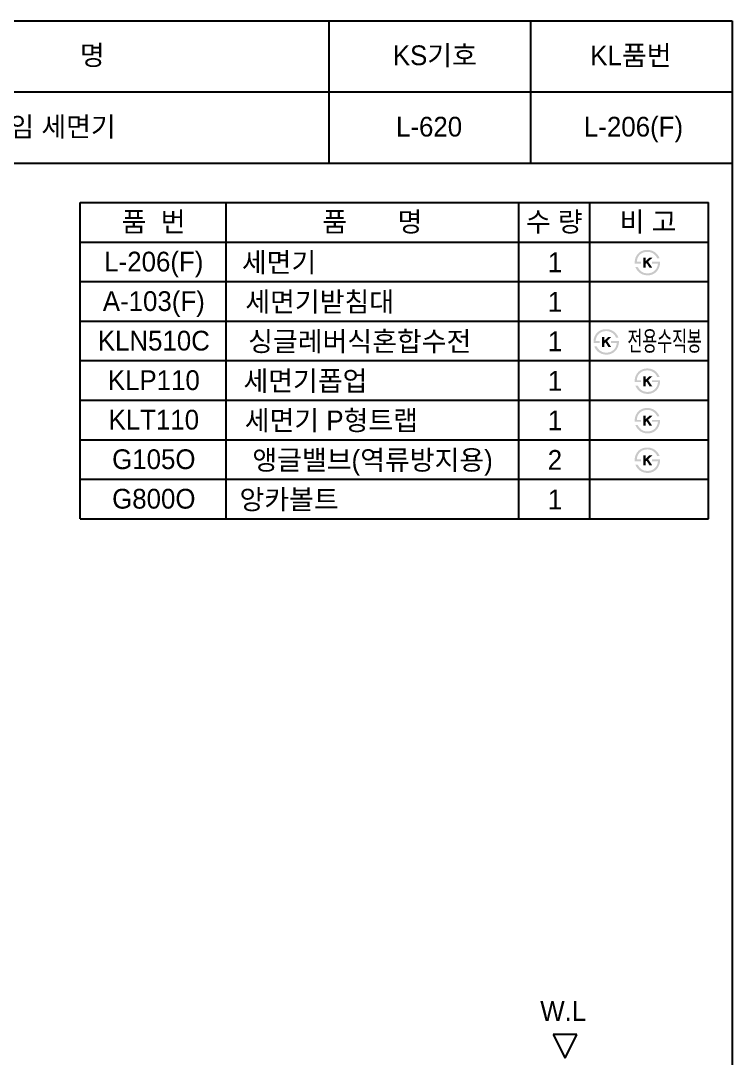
# Model space of a CAD drawing. Header units: millimetres. Extents: x 0 to 5811, y -67 to 2530.
# Drawn here: x 2911 to 3811, y 1217 to 2530 of the extents above; entities that cross this region are included whole.
import ezdxf
from ezdxf.enums import TextEntityAlignment as Align

# ---------------------------------------------------------------- set-up
doc = ezdxf.new("R2010")
doc.units = ezdxf.units.MM
for name, color, linetype in [('TEXT', 7, 'Continuous'), ('도각라인', 255, 'Continuous'), ('외형선', 3, 'Continuous')]:
    doc.layers.add(name, color=color, linetype=linetype)
doc.styles.add('타이틀', font='H2GTRM.TTF', dxfattribs={"height": 25})

msp = doc.modelspace()

# ---------------------------------------------------------------- hatches: boundary and pattern name
at = {"layer": 'TEXT'}
for points in [[(3688, 2222.8), (3687.9, 2223.2), (3687.9, 2223.6), (3687.9, 2224), (3687.9, 2224.4), (3688, 2224.8), (3688, 2225.2), (3688, 2225.6), (3688.1, 2226), (3688.1, 2226.4), (3688.2, 2226.8), (3688.2, 2227.2), (3688.3, 2227.6), (3688.4, 2228), (3688.5, 2228.4), (3688.6, 2228.8), (3688.7, 2229.1), (3688.8, 2229.5), (3688.9, 2229.9), (3689.1, 2230.3), (3689.2, 2230.6), (3689.4, 2231), (3689.5, 2231.4), (3689.7, 2231.7), (3689.9, 2232.1), (3690.1, 2232.4), (3690.3, 2232.7), (3690.5, 2233.1), (3690.7, 2233.4), (3690.9, 2233.7), (3691.1, 2234), (3691.4, 2234.3), (3691.9, 2234.9), (3692.1, 2235.2), (3692.4, 2235.5), (3692.7, 2235.8), (3693, 2236.1), (3693.3, 2236.4), (3693.6, 2236.6), (3693.9, 2236.9), (3694.2, 2237.1), (3694.5, 2237.4), (3694.9, 2237.6), (3695.2, 2237.8), (3695.6, 2238), (3695.9, 2238.2), (3696.3, 2238.4), (3696.6, 2238.6), (3697, 2238.7), (3697.4, 2238.9), (3697.9, 2239.1), (3698.3, 2239.2), (3698.7, 2239.4), (3699.1, 2239.5), (3699.6, 2239.6), (3700, 2239.7), (3700.5, 2239.8), (3700.9, 2239.9), (3701.4, 2239.9), (3701.9, 2240), (3702.3, 2240), (3702.8, 2240.1), (3703.3, 2240.1), (3703.8, 2240.1), (3704.6, 2240.1), (3704.9, 2240.1), (3705.3, 2240), (3705.7, 2240), (3706, 2240), (3706.4, 2239.9), (3706.8, 2239.9), (3707.1, 2239.8), (3707.5, 2239.7), (3707.8, 2239.7), (3708.1, 2239.6), (3708.5, 2239.5), (3708.8, 2239.4), (3709.1, 2239.3), (3709.5, 2239.2), (3709.8, 2239.1), (3710.1, 2239), (3710.4, 2238.9), (3710.7, 2238.7), (3711, 2238.6), (3711.3, 2238.5), (3711.6, 2238.3), (3711.9, 2238.2), (3712.2, 2238), (3712.5, 2237.8), (3712.8, 2237.7), (3713.1, 2237.5), (3713.4, 2237.3), (3713.6, 2237.1), (3713.9, 2236.9), (3714.2, 2236.7), (3714.6, 2236.4), (3715, 2236), (3715.4, 2235.6), (3715.8, 2235.2), (3716.1, 2234.8), (3716.5, 2234.4), (3716.8, 2234), (3717.2, 2233.6), (3717.5, 2233.1), (3717.8, 2232.6), (3718.1, 2232.2), (3718.4, 2231.7), (3718.7, 2231.1), (3718.9, 2230.6), (3719.2, 2230.1), (3719.4, 2229.5), (3719.4, 2229.5), (3716.3, 2229.5), (3716.3, 2229.5), (3716.2, 2229.7), (3716.2, 2229.9), (3716.1, 2230.1), (3716, 2230.2), (3715.9, 2230.4), (3715.9, 2230.6), (3715.8, 2230.7), (3715.7, 2230.9), (3715.6, 2231.1), (3715.5, 2231.2), (3715.4, 2231.4), (3715.3, 2231.6), (3715.2, 2231.7), (3715.1, 2231.9), (3715, 2232.1), (3714.8, 2232.2), (3714.7, 2232.4), (3714.6, 2232.6), (3714.3, 2232.9), (3714.1, 2233.2), (3713.8, 2233.5), (3713.4, 2233.8), (3713.1, 2234.1), (3712.8, 2234.4), (3712.4, 2234.7), (3712.2, 2234.9), (3712, 2235.1), (3711.7, 2235.2), (3711.5, 2235.4), (3711.2, 2235.5), (3711, 2235.7), (3710.8, 2235.8), (3710.5, 2236), (3710.3, 2236.1), (3710, 2236.2), (3709.8, 2236.4), (3709.5, 2236.5), (3709.3, 2236.6), (3709, 2236.7), (3708.8, 2236.8), (3708.5, 2236.9), (3708.2, 2237), (3708, 2237), (3707.7, 2237.1), (3707.4, 2237.2), (3707.2, 2237.3), (3706.9, 2237.3), (3706.6, 2237.4), (3706.3, 2237.4), (3706.1, 2237.5), (3705.8, 2237.5), (3705.5, 2237.5), (3705.2, 2237.6), (3704.9, 2237.6), (3704.7, 2237.6), (3704.4, 2237.6), (3704.1, 2237.6), (3703.7, 2237.6), (3703.4, 2237.6), (3703.1, 2237.6), (3702.7, 2237.5), (3702.4, 2237.5), (3702.1, 2237.5), (3701.7, 2237.4), (3701.4, 2237.4), (3701.1, 2237.3), (3700.8, 2237.3), (3700.5, 2237.2), (3700.2, 2237.1), (3699.9, 2237), (3699.6, 2237), (3699.3, 2236.9), (3699, 2236.8), (3698.7, 2236.7), (3698.4, 2236.5), (3698.1, 2236.4), (3697.8, 2236.3), (3697.6, 2236.2), (3697.3, 2236), (3697, 2235.9), (3696.8, 2235.7), (3696.5, 2235.6), (3696.3, 2235.4), (3696, 2235.2), (3695.8, 2235), (3695.5, 2234.9), (3695.3, 2234.7), (3695, 2234.5), (3694.8, 2234.3), (3694.6, 2234), (3694.3, 2233.8), (3694.1, 2233.6), (3693.9, 2233.4), (3693.7, 2233.1), (3693.5, 2232.9), (3693.3, 2232.6), (3693.1, 2232.4), (3693, 2232.1), (3692.8, 2231.9), (3692.6, 2231.6), (3692.5, 2231.4), (3692.3, 2231.1), (3692.2, 2230.8), (3692, 2230.5), (3691.9, 2230.3), (3691.8, 2230), (3691.6, 2229.7), (3691.5, 2229.4), (3691.4, 2229.1), (3691.3, 2228.8), (3691.2, 2228.5), (3691.2, 2228.2), (3691.1, 2227.8), (3691, 2227.5), (3691, 2227.2), (3690.9, 2226.9), (3690.8, 2226.5), (3690.8, 2226.2), (3690.8, 2225.8), (3690.7, 2225.5), (3690.7, 2225.1), (3690.7, 2225.1), (3695.9, 2225.1), (3695.9, 2225.1), (3695.9, 2225.1), (3695.9, 2222.8), (3695.9, 2222.8), (3695.9, 2222.8), (3688, 2222.8)], [(3720.1, 2225.1), (3720.1, 2224.7), (3720.1, 2224.3), (3720.1, 2223.8), (3720.1, 2223.4), (3720.1, 2223), (3720, 2222.5), (3720, 2222.1), (3719.9, 2221.7), (3719.8, 2221.3), (3719.8, 2220.9), (3719.7, 2220.4), (3719.6, 2220), (3719.5, 2219.6), (3719.3, 2219.2), (3719.2, 2218.8), (3719.1, 2218.4), (3718.9, 2218), (3718.8, 2217.6), (3718.6, 2217.3), (3718.5, 2216.9), (3718.3, 2216.5), (3718.1, 2216.2), (3717.9, 2215.8), (3717.7, 2215.5), (3717.5, 2215.1), (3717.3, 2214.8), (3717.1, 2214.5), (3716.9, 2214.2), (3716.6, 2213.8), (3716.4, 2213.5), (3716.2, 2213.2), (3715.9, 2212.9), (3715.6, 2212.6), (3715.4, 2212.4), (3715.1, 2212.1), (3714.8, 2211.8), (3714.5, 2211.6), (3714.2, 2211.3), (3713.9, 2211.1), (3713.6, 2210.8), (3713.3, 2210.6), (3712.9, 2210.4), (3712.6, 2210.2), (3712.3, 2210), (3712, 2209.8), (3711.6, 2209.6), (3711.3, 2209.4), (3710.9, 2209.3), (3710.5, 2209.1), (3710.2, 2209), (3709.8, 2208.8), (3709.4, 2208.7), (3709, 2208.6), (3708.7, 2208.5), (3708.3, 2208.4), (3707.9, 2208.3), (3707.5, 2208.2), (3707.1, 2208.1), (3706.7, 2208.1), (3706.3, 2208), (3705.9, 2208), (3705.5, 2208), (3705.1, 2207.9), (3704.7, 2207.9), (3704, 2207.9), (3703.4, 2208), (3702.7, 2208), (3702.1, 2208.1), (3701.5, 2208.2), (3701.2, 2208.2), (3700.9, 2208.3), (3700.5, 2208.3), (3700.2, 2208.4), (3700, 2208.5), (3699.7, 2208.6), (3699.4, 2208.6), (3699.1, 2208.7), (3698.8, 2208.8), (3698.5, 2208.9), (3698.2, 2209), (3697.9, 2209.1), (3697.7, 2209.2), (3697.4, 2209.4), (3697.1, 2209.5), (3696.8, 2209.6), (3696.6, 2209.7), (3696.3, 2209.9), (3696, 2210), (3695.8, 2210.2), (3695.5, 2210.3), (3695, 2210.7), (3694.7, 2210.8), (3694.5, 2211), (3694.2, 2211.2), (3694, 2211.4), (3693.7, 2211.6), (3693.5, 2211.8), (3693.3, 2212), (3693, 2212.2), (3692.8, 2212.5), (3692.6, 2212.7), (3692.4, 2212.9), (3692.1, 2213.1), (3691.9, 2213.4), (3691.7, 2213.6), (3691.5, 2213.9), (3691.3, 2214.1), (3691.1, 2214.4), (3690.9, 2214.6), (3690.8, 2214.9), (3690.6, 2215.2), (3690.4, 2215.5), (3690.2, 2215.7), (3690.1, 2216), (3689.9, 2216.3), (3689.7, 2216.6), (3689.6, 2216.9), (3689.4, 2217.2), (3689.1, 2217.8), (3688.9, 2218.5), (3688.9, 2218.5), (3691.8, 2218.5), (3691.8, 2218.5), (3692, 2218.1), (3692.3, 2217.6), (3692.5, 2217.2), (3692.8, 2216.9), (3693, 2216.5), (3693.3, 2216.1), (3693.5, 2215.8), (3693.8, 2215.4), (3694.1, 2215.1), (3694.3, 2214.8), (3694.6, 2214.5), (3694.9, 2214.2), (3695.2, 2213.9), (3695.5, 2213.6), (3695.8, 2213.3), (3696.1, 2213.1), (3696.3, 2212.9), (3696.5, 2212.7), (3696.8, 2212.6), (3697, 2212.4), (3697.2, 2212.3), (3697.5, 2212.1), (3697.7, 2212), (3698, 2211.9), (3698.2, 2211.7), (3698.5, 2211.6), (3698.7, 2211.5), (3699, 2211.4), (3699.2, 2211.3), (3699.5, 2211.2), (3699.8, 2211.1), (3700, 2211), (3700.3, 2211), (3700.6, 2210.9), (3700.9, 2210.8), (3701.1, 2210.8), (3701.4, 2210.7), (3701.7, 2210.7), (3702, 2210.6), (3702.3, 2210.6), (3702.6, 2210.6), (3702.9, 2210.5), (3703.2, 2210.5), (3703.5, 2210.5), (3703.8, 2210.5), (3704.1, 2210.5), (3704.4, 2210.5), (3705.3, 2210.5), (3705.5, 2210.6), (3705.8, 2210.6), (3706.1, 2210.6), (3706.3, 2210.6), (3706.6, 2210.7), (3706.9, 2210.7), (3707.1, 2210.8), (3707.4, 2210.8), (3707.6, 2210.9), (3707.9, 2210.9), (3708.2, 2211), (3708.4, 2211.1), (3708.7, 2211.2), (3708.9, 2211.2), (3709.2, 2211.3), (3709.4, 2211.4), (3709.7, 2211.5), (3709.9, 2211.6), (3710.1, 2211.8), (3710.4, 2211.9), (3710.6, 2212), (3710.9, 2212.1), (3711.1, 2212.3), (3711.3, 2212.4), (3711.6, 2212.6), (3711.8, 2212.7), (3712, 2212.9), (3712.2, 2213), (3712.5, 2213.2), (3712.7, 2213.4), (3712.9, 2213.6), (3713.2, 2213.8), (3713.4, 2214), (3713.7, 2214.3), (3713.9, 2214.5), (3714.1, 2214.8), (3714.3, 2215), (3714.5, 2215.3), (3714.7, 2215.5), (3714.9, 2215.8), (3715.1, 2216), (3715.3, 2216.3), (3715.5, 2216.6), (3715.6, 2216.9), (3715.8, 2217.2), (3715.9, 2217.4), (3716.1, 2217.7), (3716.2, 2218), (3716.3, 2218.3), (3716.5, 2218.7), (3716.6, 2219), (3716.7, 2219.3), (3716.8, 2219.6), (3716.9, 2220), (3716.9, 2220.3), (3717, 2220.6), (3717.1, 2221), (3717.2, 2221.3), (3717.2, 2221.7), (3717.3, 2222.1), (3717.3, 2222.4), (3717.3, 2222.8), (3717.3, 2222.8), (3709.9, 2222.8), (3709.9, 2222.8), (3709.9, 2222.8), (3709.9, 2225.1), (3709.9, 2225.1), (3709.9, 2225.1), (3720.1, 2225.1)], [(3701.7, 2225.8), (3706.5, 2230.2), (3710.4, 2230.2), (3705, 2225.2), (3710.1, 2217.7), (3706.7, 2217.7), (3703.1, 2223.4), (3701.7, 2222.2), (3701.7, 2217.7), (3698.8, 2217.7), (3698.8, 2230.3), (3701.7, 2230.3)], [(3635.9, 2122.5), (3635.9, 2122.9), (3635.9, 2123.3), (3635.9, 2123.7), (3635.9, 2124.1), (3635.9, 2124.5), (3635.9, 2124.9), (3636, 2125.3), (3636, 2125.7), (3636, 2126.1), (3636.1, 2126.5), (3636.2, 2126.9), (3636.2, 2127.3), (3636.3, 2127.7), (3636.4, 2128.1), (3636.5, 2128.5), (3636.6, 2128.8), (3636.8, 2129.2), (3636.9, 2129.6), (3637, 2130), (3637.2, 2130.4), (3637.3, 2130.7), (3637.5, 2131.1), (3637.7, 2131.4), (3637.8, 2131.8), (3638, 2132.1), (3638.2, 2132.5), (3638.4, 2132.8), (3638.6, 2133.1), (3638.8, 2133.4), (3639.1, 2133.7), (3639.3, 2134), (3639.8, 2134.6), (3640.1, 2135), (3640.4, 2135.2), (3640.6, 2135.5), (3640.9, 2135.8), (3641.2, 2136.1), (3641.5, 2136.3), (3641.8, 2136.6), (3642.2, 2136.8), (3642.5, 2137.1), (3642.8, 2137.3), (3643.2, 2137.5), (3643.5, 2137.7), (3643.9, 2137.9), (3644.2, 2138.1), (3644.6, 2138.3), (3645, 2138.5), (3645.4, 2138.6), (3645.8, 2138.8), (3646.2, 2138.9), (3646.7, 2139.1), (3647.1, 2139.2), (3647.5, 2139.3), (3648, 2139.4), (3648.4, 2139.5), (3648.9, 2139.6), (3649.3, 2139.6), (3649.8, 2139.7), (3650.3, 2139.7), (3650.8, 2139.8), (3651.3, 2139.8), (3651.8, 2139.8), (3652.5, 2139.8), (3652.9, 2139.8), (3653.3, 2139.7), (3653.6, 2139.7), (3654, 2139.7), (3654.4, 2139.6), (3654.7, 2139.6), (3655.1, 2139.5), (3655.4, 2139.4), (3655.8, 2139.4), (3656.1, 2139.3), (3656.4, 2139.2), (3656.8, 2139.1), (3657.1, 2139), (3657.4, 2138.9), (3657.7, 2138.8), (3658.1, 2138.7), (3658.4, 2138.6), (3658.7, 2138.4), (3659, 2138.3), (3659.3, 2138.2), (3659.6, 2138), (3659.9, 2137.9), (3660.2, 2137.7), (3660.5, 2137.5), (3660.8, 2137.4), (3661, 2137.2), (3661.3, 2137), (3661.6, 2136.8), (3661.9, 2136.6), (3662.1, 2136.4), (3662.5, 2136.1), (3662.9, 2135.7), (3663.3, 2135.3), (3663.7, 2134.9), (3664.1, 2134.5), (3664.5, 2134.1), (3664.8, 2133.7), (3665.1, 2133.3), (3665.5, 2132.8), (3665.8, 2132.3), (3666.1, 2131.9), (3666.3, 2131.4), (3666.6, 2130.9), (3666.9, 2130.3), (3667.1, 2129.8), (3667.3, 2129.2), (3667.3, 2129.2), (3664.2, 2129.2), (3664.2, 2129.2), (3664.2, 2129.4), (3664.1, 2129.6), (3664, 2129.8), (3664, 2129.9), (3663.9, 2130.1), (3663.8, 2130.3), (3663.7, 2130.5), (3663.6, 2130.6), (3663.5, 2130.8), (3663.5, 2131), (3663.4, 2131.1), (3663.2, 2131.3), (3663.1, 2131.5), (3663, 2131.6), (3662.9, 2131.8), (3662.8, 2131.9), (3662.7, 2132.1), (3662.5, 2132.3), (3662.3, 2132.6), (3662, 2132.9), (3661.7, 2133.2), (3661.4, 2133.5), (3661.1, 2133.8), (3660.7, 2134.1), (3660.4, 2134.4), (3660.1, 2134.6), (3659.9, 2134.8), (3659.7, 2134.9), (3659.4, 2135.1), (3659.2, 2135.3), (3659, 2135.4), (3658.7, 2135.5), (3658.5, 2135.7), (3658.2, 2135.8), (3658, 2135.9), (3657.7, 2136.1), (3657.5, 2136.2), (3657.2, 2136.3), (3657, 2136.4), (3656.7, 2136.5), (3656.4, 2136.6), (3656.2, 2136.7), (3655.9, 2136.8), (3655.7, 2136.8), (3655.4, 2136.9), (3655.1, 2137), (3654.8, 2137), (3654.6, 2137.1), (3654.3, 2137.1), (3654, 2137.2), (3653.7, 2137.2), (3653.5, 2137.2), (3653.2, 2137.3), (3652.9, 2137.3), (3652.6, 2137.3), (3652.3, 2137.3), (3652, 2137.3), (3651.7, 2137.3), (3651.3, 2137.3), (3651, 2137.3), (3650.7, 2137.3), (3650.3, 2137.2), (3650, 2137.2), (3649.7, 2137.1), (3649.4, 2137.1), (3649, 2137), (3648.7, 2137), (3648.4, 2136.9), (3648.1, 2136.8), (3647.8, 2136.8), (3647.5, 2136.7), (3647.2, 2136.6), (3646.9, 2136.5), (3646.6, 2136.4), (3646.3, 2136.3), (3646.1, 2136.1), (3645.8, 2136), (3645.5, 2135.9), (3645.2, 2135.7), (3645, 2135.6), (3644.7, 2135.4), (3644.5, 2135.3), (3644.2, 2135.1), (3644, 2134.9), (3643.7, 2134.8), (3643.5, 2134.6), (3643.2, 2134.4), (3643, 2134.2), (3642.8, 2134), (3642.5, 2133.8), (3642.3, 2133.5), (3642.1, 2133.3), (3641.9, 2133.1), (3641.7, 2132.8), (3641.5, 2132.6), (3641.3, 2132.4), (3641.1, 2132.1), (3640.9, 2131.9), (3640.7, 2131.6), (3640.6, 2131.3), (3640.4, 2131.1), (3640.3, 2130.8), (3640.1, 2130.5), (3640, 2130.2), (3639.8, 2130), (3639.7, 2129.7), (3639.6, 2129.4), (3639.5, 2129.1), (3639.4, 2128.8), (3639.3, 2128.5), (3639.2, 2128.2), (3639.1, 2127.9), (3639, 2127.5), (3639, 2127.2), (3638.9, 2126.9), (3638.8, 2126.6), (3638.8, 2126.2), (3638.8, 2125.9), (3638.7, 2125.6), (3638.7, 2125.2), (3638.7, 2124.9), (3638.7, 2124.9), (3643.8, 2124.9), (3643.8, 2124.9), (3643.8, 2124.9), (3643.8, 2122.5), (3643.8, 2122.5), (3643.8, 2122.5), (3635.9, 2122.5)], [(3649.7, 2125.5), (3654.5, 2129.9), (3658.3, 2129.9), (3653, 2124.9), (3658, 2117.4), (3654.6, 2117.4), (3651.1, 2123.1), (3649.7, 2121.9), (3649.7, 2117.4), (3646.7, 2117.4), (3646.7, 2130), (3649.7, 2130)], [(3668.1, 2124.9), (3668.1, 2124.4), (3668.1, 2124), (3668.1, 2123.5), (3668, 2123.1), (3668, 2122.7), (3668, 2122.3), (3667.9, 2121.8), (3667.9, 2121.4), (3667.8, 2121), (3667.7, 2120.6), (3667.6, 2120.2), (3667.5, 2119.7), (3667.4, 2119.3), (3667.3, 2118.9), (3667.2, 2118.5), (3667, 2118.1), (3666.9, 2117.7), (3666.7, 2117.4), (3666.6, 2117), (3666.4, 2116.6), (3666.3, 2116.2), (3666.1, 2115.9), (3665.9, 2115.5), (3665.7, 2115.2), (3665.5, 2114.9), (3665.3, 2114.5), (3665.1, 2114.2), (3664.8, 2113.9), (3664.6, 2113.6), (3664.4, 2113.2), (3664.1, 2112.9), (3663.8, 2112.6), (3663.6, 2112.4), (3663.3, 2112.1), (3663, 2111.8), (3662.7, 2111.5), (3662.4, 2111.3), (3662.1, 2111), (3661.8, 2110.8), (3661.5, 2110.5), (3661.2, 2110.3), (3660.9, 2110.1), (3660.6, 2109.9), (3660.2, 2109.7), (3659.9, 2109.5), (3659.6, 2109.3), (3659.2, 2109.2), (3658.9, 2109), (3658.5, 2108.8), (3658.1, 2108.7), (3657.8, 2108.5), (3657.4, 2108.4), (3657, 2108.3), (3656.6, 2108.2), (3656.2, 2108.1), (3655.8, 2108), (3655.5, 2107.9), (3655.1, 2107.8), (3654.7, 2107.8), (3654.3, 2107.7), (3653.9, 2107.7), (3653.5, 2107.7), (3653, 2107.6), (3652.6, 2107.6), (3652, 2107.6), (3651.3, 2107.7), (3650.7, 2107.7), (3650, 2107.8), (3649.4, 2107.9), (3649.1, 2107.9), (3648.8, 2108), (3648.5, 2108), (3648.2, 2108.1), (3647.9, 2108.2), (3647.6, 2108.3), (3647.3, 2108.3), (3647, 2108.4), (3646.7, 2108.5), (3646.4, 2108.6), (3646.2, 2108.7), (3645.9, 2108.8), (3645.6, 2109), (3645.3, 2109.1), (3645.1, 2109.2), (3644.8, 2109.3), (3644.5, 2109.5), (3644.3, 2109.6), (3644, 2109.7), (3643.7, 2109.9), (3643.5, 2110), (3643, 2110.4), (3642.7, 2110.6), (3642.4, 2110.7), (3642.2, 2110.9), (3641.9, 2111.1), (3641.7, 2111.3), (3641.4, 2111.5), (3641.2, 2111.7), (3641, 2111.9), (3640.7, 2112.2), (3640.5, 2112.4), (3640.3, 2112.6), (3640.1, 2112.8), (3639.9, 2113.1), (3639.7, 2113.3), (3639.5, 2113.6), (3639.3, 2113.8), (3639.1, 2114.1), (3638.9, 2114.3), (3638.7, 2114.6), (3638.5, 2114.9), (3638.3, 2115.2), (3638.2, 2115.4), (3638, 2115.7), (3637.8, 2116), (3637.7, 2116.3), (3637.5, 2116.6), (3637.4, 2116.9), (3637.1, 2117.6), (3636.8, 2118.2), (3636.8, 2118.2), (3639.8, 2118.2), (3639.8, 2118.2), (3640, 2117.8), (3640.2, 2117.4), (3640.5, 2117), (3640.7, 2116.6), (3641, 2116.2), (3641.2, 2115.8), (3641.5, 2115.5), (3641.7, 2115.1), (3642, 2114.8), (3642.3, 2114.5), (3642.6, 2114.2), (3642.8, 2113.9), (3643.1, 2113.6), (3643.4, 2113.3), (3643.7, 2113), (3644, 2112.8), (3644.3, 2112.6), (3644.5, 2112.5), (3644.7, 2112.3), (3645, 2112.1), (3645.2, 2112), (3645.4, 2111.8), (3645.7, 2111.7), (3645.9, 2111.6), (3646.2, 2111.5), (3646.4, 2111.3), (3646.7, 2111.2), (3646.9, 2111.1), (3647.2, 2111), (3647.5, 2110.9), (3647.7, 2110.8), (3648, 2110.7), (3648.3, 2110.7), (3648.5, 2110.6), (3648.8, 2110.5), (3649.1, 2110.5), (3649.4, 2110.4), (3649.7, 2110.4), (3649.9, 2110.3), (3650.2, 2110.3), (3650.5, 2110.3), (3650.8, 2110.3), (3651.1, 2110.2), (3651.4, 2110.2), (3651.7, 2110.2), (3652, 2110.2), (3652.3, 2110.2), (3653.2, 2110.3), (3653.5, 2110.3), (3653.7, 2110.3), (3654, 2110.3), (3654.3, 2110.3), (3654.5, 2110.4), (3654.8, 2110.4), (3655.1, 2110.5), (3655.3, 2110.5), (3655.6, 2110.6), (3655.9, 2110.6), (3656.1, 2110.7), (3656.4, 2110.8), (3656.6, 2110.9), (3656.9, 2111), (3657.1, 2111), (3657.4, 2111.1), (3657.6, 2111.2), (3657.8, 2111.4), (3658.1, 2111.5), (3658.3, 2111.6), (3658.6, 2111.7), (3658.8, 2111.8), (3659, 2112), (3659.3, 2112.1), (3659.5, 2112.3), (3659.7, 2112.4), (3660, 2112.6), (3660.2, 2112.7), (3660.4, 2112.9), (3660.6, 2113.1), (3660.9, 2113.3), (3661.1, 2113.5), (3661.4, 2113.8), (3661.6, 2114), (3661.8, 2114.2), (3662.1, 2114.5), (3662.3, 2114.7), (3662.5, 2115), (3662.7, 2115.2), (3662.9, 2115.5), (3663.1, 2115.7), (3663.2, 2116), (3663.4, 2116.3), (3663.6, 2116.6), (3663.7, 2116.9), (3663.9, 2117.2), (3664, 2117.4), (3664.2, 2117.8), (3664.3, 2118.1), (3664.4, 2118.4), (3664.5, 2118.7), (3664.6, 2119), (3664.7, 2119.3), (3664.8, 2119.7), (3664.9, 2120), (3665, 2120.3), (3665, 2120.7), (3665.1, 2121), (3665.2, 2121.4), (3665.2, 2121.8), (3665.2, 2122.1), (3665.3, 2122.5), (3665.3, 2122.5), (3657.9, 2122.5), (3657.9, 2122.5), (3657.9, 2122.5), (3657.9, 2124.9), (3657.9, 2124.9), (3657.9, 2124.9), (3668.1, 2124.9)], [(3688, 2072.8), (3687.9, 2073.2), (3687.9, 2073.6), (3687.9, 2074), (3687.9, 2074.4), (3688, 2074.8), (3688, 2075.2), (3688, 2075.6), (3688.1, 2076), (3688.1, 2076.4), (3688.2, 2076.8), (3688.2, 2077.2), (3688.3, 2077.6), (3688.4, 2078), (3688.5, 2078.4), (3688.6, 2078.8), (3688.7, 2079.1), (3688.8, 2079.5), (3688.9, 2079.9), (3689.1, 2080.3), (3689.2, 2080.6), (3689.4, 2081), (3689.5, 2081.4), (3689.7, 2081.7), (3689.9, 2082.1), (3690.1, 2082.4), (3690.3, 2082.7), (3690.5, 2083.1), (3690.7, 2083.4), (3690.9, 2083.7), (3691.1, 2084), (3691.4, 2084.3), (3691.9, 2084.9), (3692.1, 2085.2), (3692.4, 2085.5), (3692.7, 2085.8), (3693, 2086.1), (3693.3, 2086.4), (3693.6, 2086.6), (3693.9, 2086.9), (3694.2, 2087.1), (3694.5, 2087.4), (3694.9, 2087.6), (3695.2, 2087.8), (3695.6, 2088), (3695.9, 2088.2), (3696.3, 2088.4), (3696.6, 2088.6), (3697, 2088.7), (3697.4, 2088.9), (3697.9, 2089.1), (3698.3, 2089.2), (3698.7, 2089.4), (3699.1, 2089.5), (3699.6, 2089.6), (3700, 2089.7), (3700.5, 2089.8), (3700.9, 2089.9), (3701.4, 2089.9), (3701.9, 2090), (3702.3, 2090), (3702.8, 2090.1), (3703.3, 2090.1), (3703.8, 2090.1), (3704.6, 2090.1), (3704.9, 2090.1), (3705.3, 2090), (3705.7, 2090), (3706, 2090), (3706.4, 2089.9), (3706.8, 2089.9), (3707.1, 2089.8), (3707.5, 2089.7), (3707.8, 2089.7), (3708.1, 2089.6), (3708.5, 2089.5), (3708.8, 2089.4), (3709.1, 2089.3), (3709.5, 2089.2), (3709.8, 2089.1), (3710.1, 2089), (3710.4, 2088.9), (3710.7, 2088.7), (3711, 2088.6), (3711.3, 2088.5), (3711.6, 2088.3), (3711.9, 2088.2), (3712.2, 2088), (3712.5, 2087.8), (3712.8, 2087.7), (3713.1, 2087.5), (3713.4, 2087.3), (3713.6, 2087.1), (3713.9, 2086.9), (3714.2, 2086.7), (3714.6, 2086.4), (3715, 2086), (3715.4, 2085.6), (3715.8, 2085.2), (3716.1, 2084.8), (3716.5, 2084.4), (3716.8, 2084), (3717.2, 2083.6), (3717.5, 2083.1), (3717.8, 2082.6), (3718.1, 2082.2), (3718.4, 2081.7), (3718.7, 2081.1), (3718.9, 2080.6), (3719.2, 2080.1), (3719.4, 2079.5), (3719.4, 2079.5), (3716.3, 2079.5), (3716.3, 2079.5), (3716.2, 2079.7), (3716.2, 2079.9), (3716.1, 2080.1), (3716, 2080.2), (3715.9, 2080.4), (3715.9, 2080.6), (3715.8, 2080.7), (3715.7, 2080.9), (3715.6, 2081.1), (3715.5, 2081.2), (3715.4, 2081.4), (3715.3, 2081.6), (3715.2, 2081.7), (3715.1, 2081.9), (3715, 2082.1), (3714.8, 2082.2), (3714.7, 2082.4), (3714.6, 2082.6), (3714.3, 2082.9), (3714.1, 2083.2), (3713.8, 2083.5), (3713.4, 2083.8), (3713.1, 2084.1), (3712.8, 2084.4), (3712.4, 2084.7), (3712.2, 2084.9), (3712, 2085.1), (3711.7, 2085.2), (3711.5, 2085.4), (3711.2, 2085.5), (3711, 2085.7), (3710.8, 2085.8), (3710.5, 2086), (3710.3, 2086.1), (3710, 2086.2), (3709.8, 2086.4), (3709.5, 2086.5), (3709.3, 2086.6), (3709, 2086.7), (3708.8, 2086.8), (3708.5, 2086.9), (3708.2, 2087), (3708, 2087), (3707.7, 2087.1), (3707.4, 2087.2), (3707.2, 2087.3), (3706.9, 2087.3), (3706.6, 2087.4), (3706.3, 2087.4), (3706.1, 2087.5), (3705.8, 2087.5), (3705.5, 2087.5), (3705.2, 2087.6), (3704.9, 2087.6), (3704.7, 2087.6), (3704.4, 2087.6), (3704.1, 2087.6), (3703.7, 2087.6), (3703.4, 2087.6), (3703.1, 2087.6), (3702.7, 2087.5), (3702.4, 2087.5), (3702.1, 2087.5), (3701.7, 2087.4), (3701.4, 2087.4), (3701.1, 2087.3), (3700.8, 2087.3), (3700.5, 2087.2), (3700.2, 2087.1), (3699.9, 2087), (3699.6, 2087), (3699.3, 2086.9), (3699, 2086.8), (3698.7, 2086.7), (3698.4, 2086.5), (3698.1, 2086.4), (3697.8, 2086.3), (3697.6, 2086.2), (3697.3, 2086), (3697, 2085.9), (3696.8, 2085.7), (3696.5, 2085.6), (3696.3, 2085.4), (3696, 2085.2), (3695.8, 2085), (3695.5, 2084.9), (3695.3, 2084.7), (3695, 2084.5), (3694.8, 2084.3), (3694.6, 2084), (3694.3, 2083.8), (3694.1, 2083.6), (3693.9, 2083.4), (3693.7, 2083.1), (3693.5, 2082.9), (3693.3, 2082.6), (3693.1, 2082.4), (3693, 2082.1), (3692.8, 2081.9), (3692.6, 2081.6), (3692.5, 2081.4), (3692.3, 2081.1), (3692.2, 2080.8), (3692, 2080.5), (3691.9, 2080.3), (3691.8, 2080), (3691.6, 2079.7), (3691.5, 2079.4), (3691.4, 2079.1), (3691.3, 2078.8), (3691.2, 2078.5), (3691.2, 2078.2), (3691.1, 2077.8), (3691, 2077.5), (3691, 2077.2), (3690.9, 2076.9), (3690.8, 2076.5), (3690.8, 2076.2), (3690.8, 2075.8), (3690.7, 2075.5), (3690.7, 2075.1), (3690.7, 2075.1), (3695.9, 2075.1), (3695.9, 2075.1), (3695.9, 2075.1), (3695.9, 2072.8), (3695.9, 2072.8), (3695.9, 2072.8), (3688, 2072.8)], [(3720.1, 2075.1), (3720.1, 2074.7), (3720.1, 2074.3), (3720.1, 2073.8), (3720.1, 2073.4), (3720.1, 2073), (3720, 2072.5), (3720, 2072.1), (3719.9, 2071.7), (3719.8, 2071.3), (3719.8, 2070.9), (3719.7, 2070.4), (3719.6, 2070), (3719.5, 2069.6), (3719.3, 2069.2), (3719.2, 2068.8), (3719.1, 2068.4), (3718.9, 2068), (3718.8, 2067.6), (3718.6, 2067.3), (3718.5, 2066.9), (3718.3, 2066.5), (3718.1, 2066.2), (3717.9, 2065.8), (3717.7, 2065.5), (3717.5, 2065.1), (3717.3, 2064.8), (3717.1, 2064.5), (3716.9, 2064.2), (3716.6, 2063.8), (3716.4, 2063.5), (3716.2, 2063.2), (3715.9, 2062.9), (3715.6, 2062.6), (3715.4, 2062.4), (3715.1, 2062.1), (3714.8, 2061.8), (3714.5, 2061.6), (3714.2, 2061.3), (3713.9, 2061.1), (3713.6, 2060.8), (3713.3, 2060.6), (3712.9, 2060.4), (3712.6, 2060.2), (3712.3, 2060), (3712, 2059.8), (3711.6, 2059.6), (3711.3, 2059.4), (3710.9, 2059.3), (3710.5, 2059.1), (3710.2, 2059), (3709.8, 2058.8), (3709.4, 2058.7), (3709, 2058.6), (3708.7, 2058.5), (3708.3, 2058.4), (3707.9, 2058.3), (3707.5, 2058.2), (3707.1, 2058.1), (3706.7, 2058.1), (3706.3, 2058), (3705.9, 2058), (3705.5, 2058), (3705.1, 2057.9), (3704.7, 2057.9), (3704, 2057.9), (3703.4, 2058), (3702.7, 2058), (3702.1, 2058.1), (3701.5, 2058.2), (3701.2, 2058.2), (3700.9, 2058.3), (3700.5, 2058.3), (3700.2, 2058.4), (3700, 2058.5), (3699.7, 2058.6), (3699.4, 2058.6), (3699.1, 2058.7), (3698.8, 2058.8), (3698.5, 2058.9), (3698.2, 2059), (3697.9, 2059.1), (3697.7, 2059.2), (3697.4, 2059.4), (3697.1, 2059.5), (3696.8, 2059.6), (3696.6, 2059.7), (3696.3, 2059.9), (3696, 2060), (3695.8, 2060.2), (3695.5, 2060.3), (3695, 2060.7), (3694.7, 2060.8), (3694.5, 2061), (3694.2, 2061.2), (3694, 2061.4), (3693.7, 2061.6), (3693.5, 2061.8), (3693.3, 2062), (3693, 2062.2), (3692.8, 2062.5), (3692.6, 2062.7), (3692.4, 2062.9), (3692.1, 2063.1), (3691.9, 2063.4), (3691.7, 2063.6), (3691.5, 2063.9), (3691.3, 2064.1), (3691.1, 2064.4), (3690.9, 2064.6), (3690.8, 2064.9), (3690.6, 2065.2), (3690.4, 2065.5), (3690.2, 2065.7), (3690.1, 2066), (3689.9, 2066.3), (3689.7, 2066.6), (3689.6, 2066.9), (3689.4, 2067.2), (3689.1, 2067.8), (3688.9, 2068.5), (3688.9, 2068.5), (3691.8, 2068.5), (3691.8, 2068.5), (3692, 2068.1), (3692.3, 2067.6), (3692.5, 2067.2), (3692.8, 2066.9), (3693, 2066.5), (3693.3, 2066.1), (3693.5, 2065.8), (3693.8, 2065.4), (3694.1, 2065.1), (3694.3, 2064.8), (3694.6, 2064.5), (3694.9, 2064.2), (3695.2, 2063.9), (3695.5, 2063.6), (3695.8, 2063.3), (3696.1, 2063.1), (3696.3, 2062.9), (3696.5, 2062.7), (3696.8, 2062.6), (3697, 2062.4), (3697.2, 2062.3), (3697.5, 2062.1), (3697.7, 2062), (3698, 2061.9), (3698.2, 2061.7), (3698.5, 2061.6), (3698.7, 2061.5), (3699, 2061.4), (3699.2, 2061.3), (3699.5, 2061.2), (3699.8, 2061.1), (3700, 2061), (3700.3, 2061), (3700.6, 2060.9), (3700.9, 2060.8), (3701.1, 2060.8), (3701.4, 2060.7), (3701.7, 2060.7), (3702, 2060.6), (3702.3, 2060.6), (3702.6, 2060.6), (3702.9, 2060.5), (3703.2, 2060.5), (3703.5, 2060.5), (3703.8, 2060.5), (3704.1, 2060.5), (3704.4, 2060.5), (3705.3, 2060.5), (3705.5, 2060.6), (3705.8, 2060.6), (3706.1, 2060.6), (3706.3, 2060.6), (3706.6, 2060.7), (3706.9, 2060.7), (3707.1, 2060.8), (3707.4, 2060.8), (3707.6, 2060.9), (3707.9, 2060.9), (3708.2, 2061), (3708.4, 2061.1), (3708.7, 2061.2), (3708.9, 2061.2), (3709.2, 2061.3), (3709.4, 2061.4), (3709.7, 2061.5), (3709.9, 2061.6), (3710.1, 2061.8), (3710.4, 2061.9), (3710.6, 2062), (3710.9, 2062.1), (3711.1, 2062.3), (3711.3, 2062.4), (3711.6, 2062.6), (3711.8, 2062.7), (3712, 2062.9), (3712.2, 2063), (3712.5, 2063.2), (3712.7, 2063.4), (3712.9, 2063.6), (3713.2, 2063.8), (3713.4, 2064), (3713.7, 2064.3), (3713.9, 2064.5), (3714.1, 2064.8), (3714.3, 2065), (3714.5, 2065.3), (3714.7, 2065.5), (3714.9, 2065.8), (3715.1, 2066), (3715.3, 2066.3), (3715.5, 2066.6), (3715.6, 2066.9), (3715.8, 2067.2), (3715.9, 2067.4), (3716.1, 2067.7), (3716.2, 2068), (3716.3, 2068.3), (3716.5, 2068.7), (3716.6, 2069), (3716.7, 2069.3), (3716.8, 2069.6), (3716.9, 2070), (3716.9, 2070.3), (3717, 2070.6), (3717.1, 2071), (3717.2, 2071.3), (3717.2, 2071.7), (3717.3, 2072.1), (3717.3, 2072.4), (3717.3, 2072.8), (3717.3, 2072.8), (3709.9, 2072.8), (3709.9, 2072.8), (3709.9, 2072.8), (3709.9, 2075.1), (3709.9, 2075.1), (3709.9, 2075.1), (3720.1, 2075.1)], [(3701.7, 2075.8), (3706.5, 2080.2), (3710.4, 2080.2), (3705, 2075.2), (3710.1, 2067.7), (3706.7, 2067.7), (3703.1, 2073.4), (3701.7, 2072.2), (3701.7, 2067.7), (3698.8, 2067.7), (3698.8, 2080.3), (3701.7, 2080.3)], [(3688, 2022.8), (3687.9, 2023.2), (3687.9, 2023.6), (3687.9, 2024), (3687.9, 2024.4), (3688, 2024.8), (3688, 2025.2), (3688, 2025.6), (3688.1, 2026), (3688.1, 2026.4), (3688.2, 2026.8), (3688.2, 2027.2), (3688.3, 2027.6), (3688.4, 2028), (3688.5, 2028.4), (3688.6, 2028.8), (3688.7, 2029.1), (3688.8, 2029.5), (3688.9, 2029.9), (3689.1, 2030.3), (3689.2, 2030.6), (3689.4, 2031), (3689.5, 2031.4), (3689.7, 2031.7), (3689.9, 2032.1), (3690.1, 2032.4), (3690.3, 2032.7), (3690.5, 2033.1), (3690.7, 2033.4), (3690.9, 2033.7), (3691.1, 2034), (3691.4, 2034.3), (3691.9, 2034.9), (3692.1, 2035.2), (3692.4, 2035.5), (3692.7, 2035.8), (3693, 2036.1), (3693.3, 2036.4), (3693.6, 2036.6), (3693.9, 2036.9), (3694.2, 2037.1), (3694.5, 2037.4), (3694.9, 2037.6), (3695.2, 2037.8), (3695.6, 2038), (3695.9, 2038.2), (3696.3, 2038.4), (3696.6, 2038.6), (3697, 2038.7), (3697.4, 2038.9), (3697.9, 2039.1), (3698.3, 2039.2), (3698.7, 2039.4), (3699.1, 2039.5), (3699.6, 2039.6), (3700, 2039.7), (3700.5, 2039.8), (3700.9, 2039.9), (3701.4, 2039.9), (3701.9, 2040), (3702.3, 2040), (3702.8, 2040.1), (3703.3, 2040.1), (3703.8, 2040.1), (3704.6, 2040.1), (3704.9, 2040.1), (3705.3, 2040), (3705.7, 2040), (3706, 2040), (3706.4, 2039.9), (3706.8, 2039.9), (3707.1, 2039.8), (3707.5, 2039.7), (3707.8, 2039.7), (3708.1, 2039.6), (3708.5, 2039.5), (3708.8, 2039.4), (3709.1, 2039.3), (3709.5, 2039.2), (3709.8, 2039.1), (3710.1, 2039), (3710.4, 2038.9), (3710.7, 2038.7), (3711, 2038.6), (3711.3, 2038.5), (3711.6, 2038.3), (3711.9, 2038.2), (3712.2, 2038), (3712.5, 2037.8), (3712.8, 2037.7), (3713.1, 2037.5), (3713.4, 2037.3), (3713.6, 2037.1), (3713.9, 2036.9), (3714.2, 2036.7), (3714.6, 2036.4), (3715, 2036), (3715.4, 2035.6), (3715.8, 2035.2), (3716.1, 2034.8), (3716.5, 2034.4), (3716.8, 2034), (3717.2, 2033.6), (3717.5, 2033.1), (3717.8, 2032.6), (3718.1, 2032.2), (3718.4, 2031.7), (3718.7, 2031.1), (3718.9, 2030.6), (3719.2, 2030.1), (3719.4, 2029.5), (3719.4, 2029.5), (3716.3, 2029.5), (3716.3, 2029.5), (3716.2, 2029.7), (3716.2, 2029.9), (3716.1, 2030.1), (3716, 2030.2), (3715.9, 2030.4), (3715.9, 2030.6), (3715.8, 2030.7), (3715.7, 2030.9), (3715.6, 2031.1), (3715.5, 2031.2), (3715.4, 2031.4), (3715.3, 2031.6), (3715.2, 2031.7), (3715.1, 2031.9), (3715, 2032.1), (3714.8, 2032.2), (3714.7, 2032.4), (3714.6, 2032.6), (3714.3, 2032.9), (3714.1, 2033.2), (3713.8, 2033.5), (3713.4, 2033.8), (3713.1, 2034.1), (3712.8, 2034.4), (3712.4, 2034.7), (3712.2, 2034.9), (3712, 2035.1), (3711.7, 2035.2), (3711.5, 2035.4), (3711.2, 2035.5), (3711, 2035.7), (3710.8, 2035.8), (3710.5, 2036), (3710.3, 2036.1), (3710, 2036.2), (3709.8, 2036.4), (3709.5, 2036.5), (3709.3, 2036.6), (3709, 2036.7), (3708.8, 2036.8), (3708.5, 2036.9), (3708.2, 2037), (3708, 2037), (3707.7, 2037.1), (3707.4, 2037.2), (3707.2, 2037.3), (3706.9, 2037.3), (3706.6, 2037.4), (3706.3, 2037.4), (3706.1, 2037.5), (3705.8, 2037.5), (3705.5, 2037.5), (3705.2, 2037.6), (3704.9, 2037.6), (3704.7, 2037.6), (3704.4, 2037.6), (3704.1, 2037.6), (3703.7, 2037.6), (3703.4, 2037.6), (3703.1, 2037.6), (3702.7, 2037.5), (3702.4, 2037.5), (3702.1, 2037.5), (3701.7, 2037.4), (3701.4, 2037.4), (3701.1, 2037.3), (3700.8, 2037.3), (3700.5, 2037.2), (3700.2, 2037.1), (3699.9, 2037), (3699.6, 2037), (3699.3, 2036.9), (3699, 2036.8), (3698.7, 2036.7), (3698.4, 2036.5), (3698.1, 2036.4), (3697.8, 2036.3), (3697.6, 2036.2), (3697.3, 2036), (3697, 2035.9), (3696.8, 2035.7), (3696.5, 2035.6), (3696.3, 2035.4), (3696, 2035.2), (3695.8, 2035), (3695.5, 2034.9), (3695.3, 2034.7), (3695, 2034.5), (3694.8, 2034.3), (3694.6, 2034), (3694.3, 2033.8), (3694.1, 2033.6), (3693.9, 2033.4), (3693.7, 2033.1), (3693.5, 2032.9), (3693.3, 2032.6), (3693.1, 2032.4), (3693, 2032.1), (3692.8, 2031.9), (3692.6, 2031.6), (3692.5, 2031.4), (3692.3, 2031.1), (3692.2, 2030.8), (3692, 2030.5), (3691.9, 2030.3), (3691.8, 2030), (3691.6, 2029.7), (3691.5, 2029.4), (3691.4, 2029.1), (3691.3, 2028.8), (3691.2, 2028.5), (3691.2, 2028.2), (3691.1, 2027.8), (3691, 2027.5), (3691, 2027.2), (3690.9, 2026.9), (3690.8, 2026.5), (3690.8, 2026.2), (3690.8, 2025.8), (3690.7, 2025.5), (3690.7, 2025.1), (3690.7, 2025.1), (3695.9, 2025.1), (3695.9, 2025.1), (3695.9, 2025.1), (3695.9, 2022.8), (3695.9, 2022.8), (3695.9, 2022.8), (3688, 2022.8)], [(3720.1, 2025.1), (3720.1, 2024.7), (3720.1, 2024.3), (3720.1, 2023.8), (3720.1, 2023.4), (3720.1, 2023), (3720, 2022.5), (3720, 2022.1), (3719.9, 2021.7), (3719.8, 2021.3), (3719.8, 2020.9), (3719.7, 2020.4), (3719.6, 2020), (3719.5, 2019.6), (3719.3, 2019.2), (3719.2, 2018.8), (3719.1, 2018.4), (3718.9, 2018), (3718.8, 2017.6), (3718.6, 2017.3), (3718.5, 2016.9), (3718.3, 2016.5), (3718.1, 2016.2), (3717.9, 2015.8), (3717.7, 2015.5), (3717.5, 2015.1), (3717.3, 2014.8), (3717.1, 2014.5), (3716.9, 2014.2), (3716.6, 2013.8), (3716.4, 2013.5), (3716.2, 2013.2), (3715.9, 2012.9), (3715.6, 2012.6), (3715.4, 2012.4), (3715.1, 2012.1), (3714.8, 2011.8), (3714.5, 2011.6), (3714.2, 2011.3), (3713.9, 2011.1), (3713.6, 2010.8), (3713.3, 2010.6), (3712.9, 2010.4), (3712.6, 2010.2), (3712.3, 2010), (3712, 2009.8), (3711.6, 2009.6), (3711.3, 2009.4), (3710.9, 2009.3), (3710.5, 2009.1), (3710.2, 2009), (3709.8, 2008.8), (3709.4, 2008.7), (3709, 2008.6), (3708.7, 2008.5), (3708.3, 2008.4), (3707.9, 2008.3), (3707.5, 2008.2), (3707.1, 2008.1), (3706.7, 2008.1), (3706.3, 2008), (3705.9, 2008), (3705.5, 2008), (3705.1, 2007.9), (3704.7, 2007.9), (3704, 2007.9), (3703.4, 2008), (3702.7, 2008), (3702.1, 2008.1), (3701.5, 2008.2), (3701.2, 2008.2), (3700.9, 2008.3), (3700.5, 2008.3), (3700.2, 2008.4), (3700, 2008.5), (3699.7, 2008.6), (3699.4, 2008.6), (3699.1, 2008.7), (3698.8, 2008.8), (3698.5, 2008.9), (3698.2, 2009), (3697.9, 2009.1), (3697.7, 2009.2), (3697.4, 2009.4), (3697.1, 2009.5), (3696.8, 2009.6), (3696.6, 2009.7), (3696.3, 2009.9), (3696, 2010), (3695.8, 2010.2), (3695.5, 2010.3), (3695, 2010.7), (3694.7, 2010.8), (3694.5, 2011), (3694.2, 2011.2), (3694, 2011.4), (3693.7, 2011.6), (3693.5, 2011.8), (3693.3, 2012), (3693, 2012.2), (3692.8, 2012.5), (3692.6, 2012.7), (3692.4, 2012.9), (3692.1, 2013.1), (3691.9, 2013.4), (3691.7, 2013.6), (3691.5, 2013.9), (3691.3, 2014.1), (3691.1, 2014.4), (3690.9, 2014.6), (3690.8, 2014.9), (3690.6, 2015.2), (3690.4, 2015.5), (3690.2, 2015.7), (3690.1, 2016), (3689.9, 2016.3), (3689.7, 2016.6), (3689.6, 2016.9), (3689.4, 2017.2), (3689.1, 2017.8), (3688.9, 2018.5), (3688.9, 2018.5), (3691.8, 2018.5), (3691.8, 2018.5), (3692, 2018.1), (3692.3, 2017.6), (3692.5, 2017.2), (3692.8, 2016.9), (3693, 2016.5), (3693.3, 2016.1), (3693.5, 2015.8), (3693.8, 2015.4), (3694.1, 2015.1), (3694.3, 2014.8), (3694.6, 2014.5), (3694.9, 2014.2), (3695.2, 2013.9), (3695.5, 2013.6), (3695.8, 2013.3), (3696.1, 2013.1), (3696.3, 2012.9), (3696.5, 2012.7), (3696.8, 2012.6), (3697, 2012.4), (3697.2, 2012.3), (3697.5, 2012.1), (3697.7, 2012), (3698, 2011.9), (3698.2, 2011.7), (3698.5, 2011.6), (3698.7, 2011.5), (3699, 2011.4), (3699.2, 2011.3), (3699.5, 2011.2), (3699.8, 2011.1), (3700, 2011), (3700.3, 2011), (3700.6, 2010.9), (3700.9, 2010.8), (3701.1, 2010.8), (3701.4, 2010.7), (3701.7, 2010.7), (3702, 2010.6), (3702.3, 2010.6), (3702.6, 2010.6), (3702.9, 2010.5), (3703.2, 2010.5), (3703.5, 2010.5), (3703.8, 2010.5), (3704.1, 2010.5), (3704.4, 2010.5), (3705.3, 2010.5), (3705.5, 2010.6), (3705.8, 2010.6), (3706.1, 2010.6), (3706.3, 2010.6), (3706.6, 2010.7), (3706.9, 2010.7), (3707.1, 2010.8), (3707.4, 2010.8), (3707.6, 2010.9), (3707.9, 2010.9), (3708.2, 2011), (3708.4, 2011.1), (3708.7, 2011.2), (3708.9, 2011.2), (3709.2, 2011.3), (3709.4, 2011.4), (3709.7, 2011.5), (3709.9, 2011.6), (3710.1, 2011.8), (3710.4, 2011.9), (3710.6, 2012), (3710.9, 2012.1), (3711.1, 2012.3), (3711.3, 2012.4), (3711.6, 2012.6), (3711.8, 2012.7), (3712, 2012.9), (3712.2, 2013), (3712.5, 2013.2), (3712.7, 2013.4), (3712.9, 2013.6), (3713.2, 2013.8), (3713.4, 2014), (3713.7, 2014.3), (3713.9, 2014.5), (3714.1, 2014.8), (3714.3, 2015), (3714.5, 2015.3), (3714.7, 2015.5), (3714.9, 2015.8), (3715.1, 2016), (3715.3, 2016.3), (3715.5, 2016.6), (3715.6, 2016.9), (3715.8, 2017.2), (3715.9, 2017.4), (3716.1, 2017.7), (3716.2, 2018), (3716.3, 2018.3), (3716.5, 2018.7), (3716.6, 2019), (3716.7, 2019.3), (3716.8, 2019.6), (3716.9, 2020), (3716.9, 2020.3), (3717, 2020.6), (3717.1, 2021), (3717.2, 2021.3), (3717.2, 2021.7), (3717.3, 2022.1), (3717.3, 2022.4), (3717.3, 2022.8), (3717.3, 2022.8), (3709.9, 2022.8), (3709.9, 2022.8), (3709.9, 2022.8), (3709.9, 2025.1), (3709.9, 2025.1), (3709.9, 2025.1), (3720.1, 2025.1)], [(3701.7, 2025.8), (3706.5, 2030.2), (3710.4, 2030.2), (3705, 2025.2), (3710.1, 2017.7), (3706.7, 2017.7), (3703.1, 2023.4), (3701.7, 2022.2), (3701.7, 2017.7), (3698.8, 2017.7), (3698.8, 2030.3), (3701.7, 2030.3)], [(3688, 1972.8), (3687.9, 1973.2), (3687.9, 1973.6), (3687.9, 1974), (3687.9, 1974.4), (3688, 1974.8), (3688, 1975.2), (3688, 1975.6), (3688.1, 1976), (3688.1, 1976.4), (3688.2, 1976.8), (3688.2, 1977.2), (3688.3, 1977.6), (3688.4, 1978), (3688.5, 1978.4), (3688.6, 1978.8), (3688.7, 1979.1), (3688.8, 1979.5), (3688.9, 1979.9), (3689.1, 1980.3), (3689.2, 1980.6), (3689.4, 1981), (3689.5, 1981.4), (3689.7, 1981.7), (3689.9, 1982.1), (3690.1, 1982.4), (3690.3, 1982.7), (3690.5, 1983.1), (3690.7, 1983.4), (3690.9, 1983.7), (3691.1, 1984), (3691.4, 1984.3), (3691.9, 1984.9), (3692.1, 1985.2), (3692.4, 1985.5), (3692.7, 1985.8), (3693, 1986.1), (3693.3, 1986.4), (3693.6, 1986.6), (3693.9, 1986.9), (3694.2, 1987.1), (3694.5, 1987.4), (3694.9, 1987.6), (3695.2, 1987.8), (3695.6, 1988), (3695.9, 1988.2), (3696.3, 1988.4), (3696.6, 1988.6), (3697, 1988.7), (3697.4, 1988.9), (3697.9, 1989.1), (3698.3, 1989.2), (3698.7, 1989.4), (3699.1, 1989.5), (3699.6, 1989.6), (3700, 1989.7), (3700.5, 1989.8), (3700.9, 1989.9), (3701.4, 1989.9), (3701.9, 1990), (3702.3, 1990), (3702.8, 1990.1), (3703.3, 1990.1), (3703.8, 1990.1), (3704.6, 1990.1), (3704.9, 1990.1), (3705.3, 1990), (3705.7, 1990), (3706, 1990), (3706.4, 1989.9), (3706.8, 1989.9), (3707.1, 1989.8), (3707.5, 1989.7), (3707.8, 1989.7), (3708.1, 1989.6), (3708.5, 1989.5), (3708.8, 1989.4), (3709.1, 1989.3), (3709.5, 1989.2), (3709.8, 1989.1), (3710.1, 1989), (3710.4, 1988.9), (3710.7, 1988.7), (3711, 1988.6), (3711.3, 1988.5), (3711.6, 1988.3), (3711.9, 1988.2), (3712.2, 1988), (3712.5, 1987.8), (3712.8, 1987.7), (3713.1, 1987.5), (3713.4, 1987.3), (3713.6, 1987.1), (3713.9, 1986.9), (3714.2, 1986.7), (3714.6, 1986.4), (3715, 1986), (3715.4, 1985.6), (3715.8, 1985.2), (3716.1, 1984.8), (3716.5, 1984.4), (3716.8, 1984), (3717.2, 1983.6), (3717.5, 1983.1), (3717.8, 1982.6), (3718.1, 1982.2), (3718.4, 1981.7), (3718.7, 1981.1), (3718.9, 1980.6), (3719.2, 1980.1), (3719.4, 1979.5), (3719.4, 1979.5), (3716.3, 1979.5), (3716.3, 1979.5), (3716.2, 1979.7), (3716.2, 1979.9), (3716.1, 1980.1), (3716, 1980.2), (3715.9, 1980.4), (3715.9, 1980.6), (3715.8, 1980.7), (3715.7, 1980.9), (3715.6, 1981.1), (3715.5, 1981.2), (3715.4, 1981.4), (3715.3, 1981.6), (3715.2, 1981.7), (3715.1, 1981.9), (3715, 1982.1), (3714.8, 1982.2), (3714.7, 1982.4), (3714.6, 1982.6), (3714.3, 1982.9), (3714.1, 1983.2), (3713.8, 1983.5), (3713.4, 1983.8), (3713.1, 1984.1), (3712.8, 1984.4), (3712.4, 1984.7), (3712.2, 1984.9), (3712, 1985.1), (3711.7, 1985.2), (3711.5, 1985.4), (3711.2, 1985.5), (3711, 1985.7), (3710.8, 1985.8), (3710.5, 1986), (3710.3, 1986.1), (3710, 1986.2), (3709.8, 1986.4), (3709.5, 1986.5), (3709.3, 1986.6), (3709, 1986.7), (3708.8, 1986.8), (3708.5, 1986.9), (3708.2, 1987), (3708, 1987), (3707.7, 1987.1), (3707.4, 1987.2), (3707.2, 1987.3), (3706.9, 1987.3), (3706.6, 1987.4), (3706.3, 1987.4), (3706.1, 1987.5), (3705.8, 1987.5), (3705.5, 1987.5), (3705.2, 1987.6), (3704.9, 1987.6), (3704.7, 1987.6), (3704.4, 1987.6), (3704.1, 1987.6), (3703.7, 1987.6), (3703.4, 1987.6), (3703.1, 1987.6), (3702.7, 1987.5), (3702.4, 1987.5), (3702.1, 1987.5), (3701.7, 1987.4), (3701.4, 1987.4), (3701.1, 1987.3), (3700.8, 1987.3), (3700.5, 1987.2), (3700.2, 1987.1), (3699.9, 1987), (3699.6, 1987), (3699.3, 1986.9), (3699, 1986.8), (3698.7, 1986.7), (3698.4, 1986.5), (3698.1, 1986.4), (3697.8, 1986.3), (3697.6, 1986.2), (3697.3, 1986), (3697, 1985.9), (3696.8, 1985.7), (3696.5, 1985.6), (3696.3, 1985.4), (3696, 1985.2), (3695.8, 1985), (3695.5, 1984.9), (3695.3, 1984.7), (3695, 1984.5), (3694.8, 1984.3), (3694.6, 1984), (3694.3, 1983.8), (3694.1, 1983.6), (3693.9, 1983.4), (3693.7, 1983.1), (3693.5, 1982.9), (3693.3, 1982.6), (3693.1, 1982.4), (3693, 1982.1), (3692.8, 1981.9), (3692.6, 1981.6), (3692.5, 1981.4), (3692.3, 1981.1), (3692.2, 1980.8), (3692, 1980.5), (3691.9, 1980.3), (3691.8, 1980), (3691.6, 1979.7), (3691.5, 1979.4), (3691.4, 1979.1), (3691.3, 1978.8), (3691.2, 1978.5), (3691.2, 1978.2), (3691.1, 1977.8), (3691, 1977.5), (3691, 1977.2), (3690.9, 1976.9), (3690.8, 1976.5), (3690.8, 1976.2), (3690.8, 1975.8), (3690.7, 1975.5), (3690.7, 1975.1), (3690.7, 1975.1), (3695.9, 1975.1), (3695.9, 1975.1), (3695.9, 1975.1), (3695.9, 1972.8), (3695.9, 1972.8), (3695.9, 1972.8), (3688, 1972.8)], [(3720.1, 1975.1), (3720.1, 1974.7), (3720.1, 1974.3), (3720.1, 1973.8), (3720.1, 1973.4), (3720.1, 1973), (3720, 1972.5), (3720, 1972.1), (3719.9, 1971.7), (3719.8, 1971.3), (3719.8, 1970.9), (3719.7, 1970.4), (3719.6, 1970), (3719.5, 1969.6), (3719.3, 1969.2), (3719.2, 1968.8), (3719.1, 1968.4), (3718.9, 1968), (3718.8, 1967.6), (3718.6, 1967.3), (3718.5, 1966.9), (3718.3, 1966.5), (3718.1, 1966.2), (3717.9, 1965.8), (3717.7, 1965.5), (3717.5, 1965.1), (3717.3, 1964.8), (3717.1, 1964.5), (3716.9, 1964.2), (3716.6, 1963.8), (3716.4, 1963.5), (3716.2, 1963.2), (3715.9, 1962.9), (3715.6, 1962.6), (3715.4, 1962.4), (3715.1, 1962.1), (3714.8, 1961.8), (3714.5, 1961.6), (3714.2, 1961.3), (3713.9, 1961.1), (3713.6, 1960.8), (3713.3, 1960.6), (3712.9, 1960.4), (3712.6, 1960.2), (3712.3, 1960), (3712, 1959.8), (3711.6, 1959.6), (3711.3, 1959.4), (3710.9, 1959.3), (3710.5, 1959.1), (3710.2, 1959), (3709.8, 1958.8), (3709.4, 1958.7), (3709, 1958.6), (3708.7, 1958.5), (3708.3, 1958.4), (3707.9, 1958.3), (3707.5, 1958.2), (3707.1, 1958.1), (3706.7, 1958.1), (3706.3, 1958), (3705.9, 1958), (3705.5, 1958), (3705.1, 1957.9), (3704.7, 1957.9), (3704, 1957.9), (3703.4, 1958), (3702.7, 1958), (3702.1, 1958.1), (3701.5, 1958.2), (3701.2, 1958.2), (3700.9, 1958.3), (3700.5, 1958.3), (3700.2, 1958.4), (3700, 1958.5), (3699.7, 1958.6), (3699.4, 1958.6), (3699.1, 1958.7), (3698.8, 1958.8), (3698.5, 1958.9), (3698.2, 1959), (3697.9, 1959.1), (3697.7, 1959.2), (3697.4, 1959.4), (3697.1, 1959.5), (3696.8, 1959.6), (3696.6, 1959.7), (3696.3, 1959.9), (3696, 1960), (3695.8, 1960.2), (3695.5, 1960.3), (3695, 1960.7), (3694.7, 1960.8), (3694.5, 1961), (3694.2, 1961.2), (3694, 1961.4), (3693.7, 1961.6), (3693.5, 1961.8), (3693.3, 1962), (3693, 1962.2), (3692.8, 1962.5), (3692.6, 1962.7), (3692.4, 1962.9), (3692.1, 1963.1), (3691.9, 1963.4), (3691.7, 1963.6), (3691.5, 1963.9), (3691.3, 1964.1), (3691.1, 1964.4), (3690.9, 1964.6), (3690.8, 1964.9), (3690.6, 1965.2), (3690.4, 1965.5), (3690.2, 1965.7), (3690.1, 1966), (3689.9, 1966.3), (3689.7, 1966.6), (3689.6, 1966.9), (3689.4, 1967.2), (3689.1, 1967.8), (3688.9, 1968.5), (3688.9, 1968.5), (3691.8, 1968.5), (3691.8, 1968.5), (3692, 1968.1), (3692.3, 1967.6), (3692.5, 1967.2), (3692.8, 1966.9), (3693, 1966.5), (3693.3, 1966.1), (3693.5, 1965.8), (3693.8, 1965.4), (3694.1, 1965.1), (3694.3, 1964.8), (3694.6, 1964.5), (3694.9, 1964.2), (3695.2, 1963.9), (3695.5, 1963.6), (3695.8, 1963.3), (3696.1, 1963.1), (3696.3, 1962.9), (3696.5, 1962.7), (3696.8, 1962.6), (3697, 1962.4), (3697.2, 1962.3), (3697.5, 1962.1), (3697.7, 1962), (3698, 1961.9), (3698.2, 1961.7), (3698.5, 1961.6), (3698.7, 1961.5), (3699, 1961.4), (3699.2, 1961.3), (3699.5, 1961.2), (3699.8, 1961.1), (3700, 1961), (3700.3, 1961), (3700.6, 1960.9), (3700.9, 1960.8), (3701.1, 1960.8), (3701.4, 1960.7), (3701.7, 1960.7), (3702, 1960.6), (3702.3, 1960.6), (3702.6, 1960.6), (3702.9, 1960.5), (3703.2, 1960.5), (3703.5, 1960.5), (3703.8, 1960.5), (3704.1, 1960.5), (3704.4, 1960.5), (3705.3, 1960.5), (3705.5, 1960.6), (3705.8, 1960.6), (3706.1, 1960.6), (3706.3, 1960.6), (3706.6, 1960.7), (3706.9, 1960.7), (3707.1, 1960.8), (3707.4, 1960.8), (3707.6, 1960.9), (3707.9, 1960.9), (3708.2, 1961), (3708.4, 1961.1), (3708.7, 1961.2), (3708.9, 1961.2), (3709.2, 1961.3), (3709.4, 1961.4), (3709.7, 1961.5), (3709.9, 1961.6), (3710.1, 1961.8), (3710.4, 1961.9), (3710.6, 1962), (3710.9, 1962.1), (3711.1, 1962.3), (3711.3, 1962.4), (3711.6, 1962.6), (3711.8, 1962.7), (3712, 1962.9), (3712.2, 1963), (3712.5, 1963.2), (3712.7, 1963.4), (3712.9, 1963.6), (3713.2, 1963.8), (3713.4, 1964), (3713.7, 1964.3), (3713.9, 1964.5), (3714.1, 1964.8), (3714.3, 1965), (3714.5, 1965.3), (3714.7, 1965.5), (3714.9, 1965.8), (3715.1, 1966), (3715.3, 1966.3), (3715.5, 1966.6), (3715.6, 1966.9), (3715.8, 1967.2), (3715.9, 1967.4), (3716.1, 1967.7), (3716.2, 1968), (3716.3, 1968.3), (3716.5, 1968.7), (3716.6, 1969), (3716.7, 1969.3), (3716.8, 1969.6), (3716.9, 1970), (3716.9, 1970.3), (3717, 1970.6), (3717.1, 1971), (3717.2, 1971.3), (3717.2, 1971.7), (3717.3, 1972.1), (3717.3, 1972.4), (3717.3, 1972.8), (3717.3, 1972.8), (3709.9, 1972.8), (3709.9, 1972.8), (3709.9, 1972.8), (3709.9, 1975.1), (3709.9, 1975.1), (3709.9, 1975.1), (3720.1, 1975.1)], [(3701.7, 1975.8), (3706.5, 1980.2), (3710.4, 1980.2), (3705, 1975.2), (3710.1, 1967.7), (3706.7, 1967.7), (3703.1, 1973.4), (3701.7, 1972.2), (3701.7, 1967.7), (3698.8, 1967.7), (3698.8, 1980.3), (3701.7, 1980.3)]]:
    msp.add_hatch(color=256, dxfattribs=at).paths.add_polyline_path(points, flags=0)

# ---------------------------------------------------------------- linework, layer by layer
at = {"layer": '도각라인', "color": 7}
for p, q in [((2011.4, 2530), (3811.4, 2530)), ((3301.4, 2350), (3301.4, 2530)), ((3556.4, 2350), (3556.4, 2530)), ((3811.4, 2530), (3811.4, 0)), ((2531.4, 2440), (3811.4, 2440)), ((2011.4, 2350), (3811.4, 2350)), ((2986.4, 2300), (3781.4, 2300)), ((2986.4, 1900), (2986.4, 2300)), ((3171.4, 1900), (3171.4, 2300)), ((3541.4, 1900), (3541.4, 2300)), ((3631.4, 1900), (3631.4, 2300)), ((3781.4, 1900), (3781.4, 2300)), ((2986.4, 2250), (3781.4, 2250)), ((2986.4, 2200), (3781.4, 2200)), ((2986.4, 2150), (3781.4, 2150)), ((2986.4, 2100), (3781.4, 2100)), ((2986.4, 2050), (3781.4, 2050)), ((2986.4, 2000), (3781.4, 2000)), ((2986.4, 1950), (3781.4, 1950)), ((2986.4, 1900), (3781.4, 1900))]:
    msp.add_line(p, q, dxfattribs=at)
at = {"layer": '외형선', "linetype": 'Continuous'}
for p, q in [((3615, 1247.4), (3585, 1247.4)), ((3585, 1247.4), (3600, 1217.4)), ((3600, 1217.4), (3615, 1247.4))]:
    msp.add_line(p, q, dxfattribs=at)

# ---------------------------------------------------------------- texts
at = {"layer": 'TEXT', "style": '타이틀'}
for s, p in [('품             명', (2927.1, 2486.4)), ('KS기호', (3435.2, 2486.3)), ('KL품번', (3683.2, 2486.1)), ('평면붙임 세면기', (2917.2, 2396)), ('L-620', (3427.9, 2396)), ('L-206(F)', (3686.5, 2396)), ('품  번', (3079.3, 2275.7)), ('품       명', (3356.2, 2275.7)), ('수 량', (3586.2, 2275.7)), ('비 고', (3705, 2275.7)), ('L-206(F)', (3079.7, 2225.3)), ('세면기', (3238.1, 2224.4)), ('1', (3587.1, 2224.4)), ('A-103(F)', (3079.7, 2175.3)), ('세면기받침대', (3289.5, 2174.4)), ('1', (3587.1, 2174.4)), ('싱글레버식혼합수전', (3340.2, 2124.4)), ('KLN510C', (3079.7, 2125.3)), ('1', (3587.1, 2124.4)), ('KLP110', (3079.7, 2075.3)), ('세면기폽업', (3271.5, 2074.4)), ('1', (3587.1, 2074.4)), ('KLT110', (3079.7, 2025.3)), ('세면기 P형트랩', (3304.3, 2024.4)), ('1', (3587.1, 2024.4)), ('G105O', (3079.7, 1975.3)), ('앵글밸브(역류방지용)', (3356.4, 1974.4)), ('2', (3587.1, 1974.4)), ('G800O', (3079.7, 1925.3)), ('앙카볼트', (3250.8, 1924.4)), ('1', (3587.1, 1924.4))]:
    msp.add_text(s, height=25, dxfattribs=at).set_placement(p, align=Align.MIDDLE_CENTER)
at = {"layer": 'TEXT', "style": '타이틀', "width": 0.6}
msp.add_text('전용수직봉', height=25, dxfattribs=at).set_placement((3725.9, 2124.9), align=Align.MIDDLE_CENTER)
at = {"layer": 'TEXT', "style": '타이틀'}
msp.add_text('W.L', height=25, dxfattribs=at).set_placement((3597.6, 1277.2), align=Align.MIDDLE)

doc.saveas('drawing.dxf')
